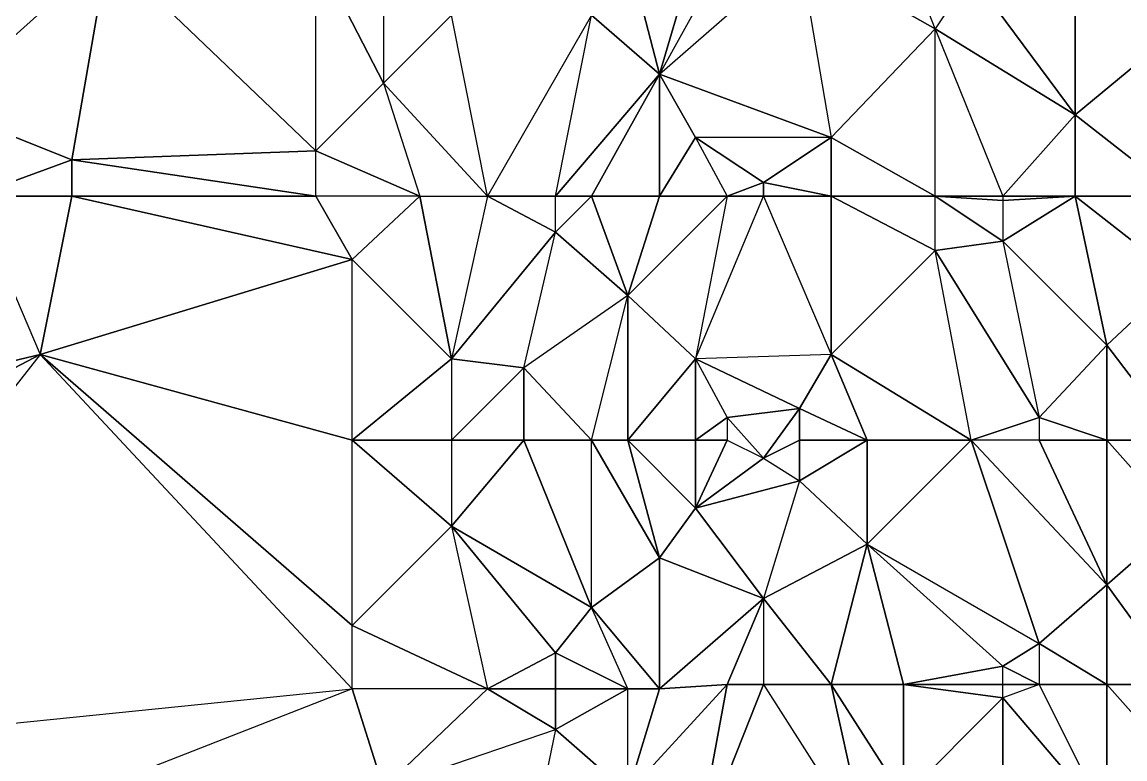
# Model space of a CAD drawing. Header units: metres. Extents: x 121.06818 to 121.07159, y 3.17836 to 3.18313.
# Drawn here: x 121.069416 to 121.06966, y 3.1789415 to 3.1791045 of the extents above; entities that cross this region are included whole.
import ezdxf

# ---------------------------------------------------------------- set-up
doc = ezdxf.new("R2010")
doc.units = ezdxf.units.M

msp = doc.modelspace()

# ---------------------------------------------------------------- linework, layer by layer
at = {"layer": 'DELAUNEY2359', "color": 252}
msp.add_3dface([(121.069351, 3.178903, 0.01005), (121.069496, 3.178935, 0.01005), (121.069489, 3.178957, 0.01005)], dxfattribs=at)
at = {"layer": 'DELAUNEY2360', "color": 252}
msp.add_3dface([(121.069527, 3.178914, 0.01006), (121.06955, 3.178934, 0.01008), (121.069534, 3.178948, 0.01007)], dxfattribs=at)
at = {"layer": 'DELAUNEY2362', "color": 252}
msp.add_3dface([(121.069603, 3.178922, 0.01012), (121.069611, 3.178933, 0.01013), (121.069595, 3.178958, 0.01012)], dxfattribs=at)
at = {"layer": 'DELAUNEY2363', "color": 252}
msp.add_3dface([(121.069611, 3.178933, 0.01013), (121.069633, 3.178921, 0.01015), (121.069633, 3.178955, 0.01015)], dxfattribs=at)
at = {"layer": 'DELAUNEY2368', "color": 252}
msp.add_3dface([(121.069527, 3.178914, 0.01006), (121.069496, 3.178935, 0.01005), (121.069534, 3.178948, 0.01007)], dxfattribs=at)
at = {"layer": 'DELAUNEY2369', "color": 252}
msp.add_3dface([(121.069565, 3.17892, 0.01009), (121.06955, 3.178934, 0.01008), (121.069572, 3.178958, 0.0101)], dxfattribs=at)
at = {"layer": 'DELAUNEY2384', "color": 252}
msp.add_3dface([(121.069351, 3.178903, 0.01005), (121.069351, 3.178943, 0.01005), (121.069489, 3.178957, 0.01005)], dxfattribs=at)
at = {"layer": 'DELAUNEY2385', "color": 252}
msp.add_3dface([(121.069489, 3.178957, 0.01005), (121.069496, 3.178935, 0.01005), (121.069519, 3.178957, 0.01006)], dxfattribs=at)
at = {"layer": 'DELAUNEY2386', "color": 252}
msp.add_3dface([(121.069656, 3.178928, 0.01017), (121.069672, 3.17894, 0.01018), (121.069656, 3.178958, 0.01017)], dxfattribs=at)
at = {"layer": 'DELAUNEY2399', "color": 252}
msp.add_3dface([(121.069351, 3.178943, 0.01005), (121.069489, 3.178957, 0.01005), (121.06942, 3.179031, 0.01004)], dxfattribs=at)
at = {"layer": 'DELAUNEY2400', "color": 252}
msp.add_3dface([(121.069633, 3.178921, 0.01015), (121.069656, 3.178928, 0.01017), (121.069633, 3.178955, 0.01015)], dxfattribs=at)
at = {"layer": 'DELAUNEY2430', "color": 252}
msp.add_3dface([(121.069496, 3.178935, 0.01005), (121.069534, 3.178948, 0.01007), (121.069519, 3.178957, 0.01006)], dxfattribs=at)
at = {"layer": 'DELAUNEY2431', "color": 252}
msp.add_3dface([(121.069534, 3.178948, 0.01007), (121.06955, 3.178934, 0.01008), (121.06955, 3.178957, 0.01008)], dxfattribs=at)
at = {"layer": 'DELAUNEY2432', "color": 252}
msp.add_3dface([(121.069603, 3.178922, 0.01012), (121.069565, 3.17892, 0.01009), (121.06958, 3.178958, 0.01011)], dxfattribs=at)
at = {"layer": 'DELAUNEY2448', "color": 252}
msp.add_3dface([(121.06958, 3.178958, 0.01011), (121.069565, 3.17892, 0.01009), (121.069572, 3.178958, 0.0101)], dxfattribs=at)
at = {"layer": 'DELAUNEY2449', "color": 252}
msp.add_3dface([(121.06958, 3.178958, 0.01011), (121.069603, 3.178922, 0.01012), (121.069595, 3.178958, 0.01012)], dxfattribs=at)
at = {"layer": 'DELAUNEY2456', "color": 252}
msp.add_3dface([(121.069519, 3.178957, 0.01006), (121.069534, 3.178948, 0.01007), (121.069534, 3.178957, 0.01007)], dxfattribs=at)
at = {"layer": 'DELAUNEY2457', "color": 252}
msp.add_3dface([(121.06958, 3.178958, 0.01011), (121.069595, 3.178958, 0.01012), (121.06958, 3.178977, 0.01011)], dxfattribs=at)
at = {"layer": 'DELAUNEY2458', "color": 252}
msp.add_3dface([(121.069611, 3.178933, 0.01013), (121.069633, 3.178955, 0.01015), (121.069611, 3.178958, 0.01013)], dxfattribs=at)
at = {"layer": 'DELAUNEY2459', "color": 252}
msp.add_3dface([(121.069633, 3.178955, 0.01015), (121.069656, 3.178928, 0.01017), (121.069641, 3.178958, 0.01016)], dxfattribs=at)
at = {"layer": 'DELAUNEY2474', "color": 252}
msp.add_3dface([(121.069572, 3.178958, 0.0101), (121.06955, 3.178934, 0.01008), (121.069557, 3.178957, 0.01009)], dxfattribs=at)
at = {"layer": 'DELAUNEY2475', "color": 252}
msp.add_3dface([(121.06958, 3.178958, 0.01011), (121.069572, 3.178958, 0.0101), (121.06958, 3.178977, 0.01011)], dxfattribs=at)
at = {"layer": 'DELAUNEY2476', "color": 252}
msp.add_3dface([(121.069595, 3.178958, 0.01012), (121.069611, 3.178933, 0.01013), (121.069611, 3.178958, 0.01013)], dxfattribs=at)
at = {"layer": 'DELAUNEY2477', "color": 252}
msp.add_3dface([(121.069641, 3.178958, 0.01016), (121.069633, 3.178955, 0.01015), (121.069633, 3.178958, 0.01015)], dxfattribs=at)
at = {"layer": 'DELAUNEY2478', "color": 252}
msp.add_3dface([(121.069641, 3.178958, 0.01016), (121.069656, 3.178928, 0.01017), (121.069656, 3.178958, 0.01017)], dxfattribs=at)
at = {"layer": 'DELAUNEY2497', "color": 252}
msp.add_3dface([(121.069557, 3.178957, 0.01009), (121.06955, 3.178934, 0.01008), (121.06955, 3.178957, 0.01008)], dxfattribs=at)
at = {"layer": 'DELAUNEY2511', "color": 252}
msp.add_3dface([(121.069534, 3.178948, 0.01007), (121.06955, 3.178957, 0.01008), (121.069534, 3.178957, 0.01007)], dxfattribs=at)
at = {"layer": 'DELAUNEY2512', "color": 252}
msp.add_3dface([(121.069572, 3.178958, 0.0101), (121.069557, 3.178957, 0.01009), (121.06958, 3.178977, 0.01011)], dxfattribs=at)
at = {"layer": 'DELAUNEY2513', "color": 252}
msp.add_3dface([(121.069595, 3.178958, 0.01012), (121.069611, 3.178958, 0.01013), (121.069603, 3.178989, 0.01013)], dxfattribs=at)
at = {"layer": 'DELAUNEY2514', "color": 252}
msp.add_3dface([(121.069641, 3.178958, 0.01016), (121.069656, 3.178958, 0.01017), (121.069641, 3.178967, 0.01016)], dxfattribs=at)
at = {"layer": 'DELAUNEY2515', "color": 252}
msp.add_3dface([(121.069656, 3.178958, 0.01017), (121.069672, 3.17894, 0.01018), (121.069672, 3.178958, 0.01018)], dxfattribs=at)
at = {"layer": 'DELAUNEY2525', "color": 252}
msp.add_3dface([(121.069557, 3.178957, 0.01009), (121.06955, 3.178957, 0.01008), (121.069542, 3.178975, 0.01008)], dxfattribs=at)
at = {"layer": 'DELAUNEY2526', "color": 252}
msp.add_3dface([(121.069611, 3.178958, 0.01013), (121.069633, 3.178955, 0.01015), (121.069633, 3.178958, 0.01015)], dxfattribs=at)
at = {"layer": 'DELAUNEY2533', "color": 252}
msp.add_3dface([(121.069656, 3.178958, 0.01017), (121.069672, 3.178958, 0.01018), (121.069656, 3.17898, 0.01017)], dxfattribs=at)
at = {"layer": 'DELAUNEY2544', "color": 252}
msp.add_3dface([(121.069519, 3.178957, 0.01006), (121.069489, 3.178957, 0.01005), (121.069489, 3.178971, 0.01005)], dxfattribs=at)
at = {"layer": 'DELAUNEY2545', "color": 252}
msp.add_3dface([(121.069519, 3.178957, 0.01006), (121.069534, 3.178957, 0.01007), (121.069534, 3.178965, 0.01007)], dxfattribs=at)
at = {"layer": 'DELAUNEY2556', "color": 252}
msp.add_3dface([(121.069534, 3.178957, 0.01007), (121.06955, 3.178957, 0.01008), (121.069534, 3.178965, 0.01007)], dxfattribs=at)
at = {"layer": 'DELAUNEY2557', "color": 252}
msp.add_3dface([(121.069611, 3.178958, 0.01013), (121.069633, 3.178958, 0.01015), (121.069633, 3.178962, 0.01015)], dxfattribs=at)
at = {"layer": 'DELAUNEY2570', "color": 252}
msp.add_3dface([(121.069641, 3.178958, 0.01016), (121.069633, 3.178958, 0.01015), (121.069633, 3.178962, 0.01015)], dxfattribs=at)
at = {"layer": 'DELAUNEY2579', "color": 252}
msp.add_3dface([(121.069519, 3.178957, 0.01006), (121.069534, 3.178965, 0.01007), (121.069511, 3.178993, 0.01006)], dxfattribs=at)
at = {"layer": 'DELAUNEY2580', "color": 252}
msp.add_3dface([(121.069611, 3.178958, 0.01013), (121.069633, 3.178962, 0.01015), (121.069603, 3.178989, 0.01013)], dxfattribs=at)
at = {"layer": 'DELAUNEY2581', "color": 252}
msp.add_3dface([(121.069641, 3.178958, 0.01016), (121.069633, 3.178962, 0.01015), (121.069641, 3.178967, 0.01016)], dxfattribs=at)
at = {"layer": 'DELAUNEY2593', "color": 252}
msp.add_3dface([(121.06942, 3.179031, 0.01004), (121.069351, 3.178943, 0.01005), (121.069344, 3.178991, 0.01005)], dxfattribs=at)
at = {"layer": 'DELAUNEY2594', "color": 252}
msp.add_3dface([(121.06942, 3.179031, 0.01004), (121.069489, 3.178957, 0.01005), (121.069489, 3.178971, 0.01005)], dxfattribs=at)
at = {"layer": 'DELAUNEY2595', "color": 252}
msp.add_3dface([(121.069534, 3.178965, 0.01007), (121.06955, 3.178957, 0.01008), (121.069542, 3.178975, 0.01008)], dxfattribs=at)
at = {"layer": 'DELAUNEY2596', "color": 252}
msp.add_3dface([(121.069641, 3.178967, 0.01016), (121.069633, 3.178962, 0.01015), (121.069603, 3.178989, 0.01013)], dxfattribs=at)
at = {"layer": 'DELAUNEY2608', "color": 252}
msp.add_3dface([(121.069641, 3.178967, 0.01016), (121.069656, 3.178958, 0.01017), (121.069656, 3.17898, 0.01017)], dxfattribs=at)
at = {"layer": 'DELAUNEY2620', "color": 252}
msp.add_3dface([(121.06942, 3.179031, 0.01004), (121.069489, 3.178971, 0.01005), (121.069489, 3.179012, 0.01005)], dxfattribs=at)
at = {"layer": 'DELAUNEY2621', "color": 252}
msp.add_3dface([(121.069519, 3.178957, 0.01006), (121.069489, 3.178971, 0.01005), (121.069511, 3.178993, 0.01006)], dxfattribs=at)
at = {"layer": 'DELAUNEY2622', "color": 252}
msp.add_3dface([(121.069534, 3.178965, 0.01007), (121.069542, 3.178975, 0.01008), (121.069511, 3.178993, 0.01006)], dxfattribs=at)
at = {"layer": 'DELAUNEY2623', "color": 252}
msp.add_3dface([(121.06958, 3.178977, 0.01011), (121.069595, 3.178958, 0.01012), (121.069603, 3.178989, 0.01013)], dxfattribs=at)
at = {"layer": 'DELAUNEY2637', "color": 252}
msp.add_3dface([(121.069641, 3.178967, 0.01016), (121.069656, 3.17898, 0.01017), (121.069626, 3.179012, 0.01015)], dxfattribs=at)
at = {"layer": 'DELAUNEY2638', "color": 252}
msp.add_3dface([(121.069656, 3.17898, 0.01017), (121.069672, 3.178958, 0.01018), (121.069672, 3.178994, 0.01018)], dxfattribs=at)
at = {"layer": 'DELAUNEY2653', "color": 252}
msp.add_3dface([(121.069557, 3.178957, 0.01009), (121.069542, 3.178975, 0.01008), (121.069557, 3.178986, 0.01009)], dxfattribs=at)
at = {"layer": 'DELAUNEY2654', "color": 252}
msp.add_3dface([(121.069557, 3.178957, 0.01009), (121.069557, 3.178986, 0.01009), (121.06958, 3.178977, 0.01011)], dxfattribs=at)
at = {"layer": 'DELAUNEY2665', "color": 252}
msp.add_3dface([(121.069511, 3.178993, 0.01006), (121.069489, 3.178971, 0.01005), (121.069489, 3.179012, 0.01005)], dxfattribs=at)
at = {"layer": 'DELAUNEY2666', "color": 252}
msp.add_3dface([(121.069557, 3.178986, 0.01009), (121.069542, 3.178975, 0.01008), (121.069542, 3.179012, 0.01008)], dxfattribs=at)
at = {"layer": 'DELAUNEY2667', "color": 252}
msp.add_3dface([(121.06958, 3.178977, 0.01011), (121.069557, 3.178986, 0.01009), (121.069565, 3.178997, 0.0101)], dxfattribs=at)
at = {"layer": 'DELAUNEY2668', "color": 252}
msp.add_3dface([(121.06958, 3.178977, 0.01011), (121.069603, 3.178989, 0.01013), (121.069588, 3.179003, 0.01012)], dxfattribs=at)
at = {"layer": 'DELAUNEY2675', "color": 252}
msp.add_3dface([(121.06942, 3.179031, 0.01004), (121.069344, 3.178991, 0.01005), (121.069336, 3.179011, 0.01005)], dxfattribs=at)
at = {"layer": 'DELAUNEY2676', "color": 252}
msp.add_3dface([(121.069656, 3.17898, 0.01017), (121.069672, 3.178994, 0.01018), (121.069656, 3.179012, 0.01017)], dxfattribs=at)
at = {"layer": 'DELAUNEY2697', "color": 252}
msp.add_3dface([(121.069511, 3.178993, 0.01006), (121.069542, 3.178975, 0.01008), (121.069527, 3.179012, 0.01007)], dxfattribs=at)
at = {"layer": 'DELAUNEY2711', "color": 252}
msp.add_3dface([(121.069603, 3.178989, 0.01013), (121.069641, 3.178967, 0.01016), (121.069626, 3.179012, 0.01015)], dxfattribs=at)
at = {"layer": 'DELAUNEY2726', "color": 252}
msp.add_3dface([(121.069565, 3.178997, 0.0101), (121.069557, 3.178986, 0.01009), (121.06955, 3.179012, 0.01009)], dxfattribs=at)
at = {"layer": 'DELAUNEY2727', "color": 252}
msp.add_3dface([(121.06958, 3.178977, 0.01011), (121.069565, 3.178997, 0.0101), (121.069588, 3.179003, 0.01012)], dxfattribs=at)
at = {"layer": 'DELAUNEY2739', "color": 252}
msp.add_3dface([(121.069603, 3.178989, 0.01013), (121.069626, 3.179012, 0.01015), (121.069603, 3.179012, 0.01013)], dxfattribs=at)
at = {"layer": 'DELAUNEY2748', "color": 252}
msp.add_3dface([(121.06942, 3.179031, 0.01004), (121.069489, 3.179012, 0.01005), (121.069489, 3.179052, 0.01005)], dxfattribs=at)
at = {"layer": 'DELAUNEY2749', "color": 252}
msp.add_3dface([(121.069588, 3.179003, 0.01012), (121.069603, 3.178989, 0.01013), (121.069603, 3.179012, 0.01013)], dxfattribs=at)
at = {"layer": 'DELAUNEY2750', "color": 252}
msp.add_3dface([(121.069626, 3.179012, 0.01015), (121.069656, 3.17898, 0.01017), (121.069641, 3.179012, 0.01016)], dxfattribs=at)
at = {"layer": 'DELAUNEY2751', "color": 252}
msp.add_3dface([(121.069641, 3.179012, 0.01016), (121.069626, 3.179012, 0.01015), (121.069641, 3.179017, 0.01016)], dxfattribs=at)
at = {"layer": 'DELAUNEY2752', "color": 252}
msp.add_3dface([(121.069641, 3.179012, 0.01016), (121.069656, 3.17898, 0.01017), (121.069656, 3.179012, 0.01017)], dxfattribs=at)
at = {"layer": 'DELAUNEY2767', "color": 252}
msp.add_3dface([(121.069511, 3.178993, 0.01006), (121.069489, 3.179012, 0.01005), (121.069511, 3.179012, 0.01006)], dxfattribs=at)
at = {"layer": 'DELAUNEY2768', "color": 252}
msp.add_3dface([(121.069511, 3.178993, 0.01006), (121.069527, 3.179012, 0.01007), (121.069511, 3.179012, 0.01006)], dxfattribs=at)
at = {"layer": 'DELAUNEY2769', "color": 252}
msp.add_3dface([(121.069527, 3.179012, 0.01007), (121.069542, 3.178975, 0.01008), (121.069542, 3.179012, 0.01008)], dxfattribs=at)
at = {"layer": 'DELAUNEY2770', "color": 252}
msp.add_3dface([(121.069588, 3.179003, 0.01012), (121.069565, 3.178997, 0.0101), (121.06958, 3.179008, 0.01011)], dxfattribs=at)
at = {"layer": 'DELAUNEY2784', "color": 252}
msp.add_3dface([(121.069527, 3.179012, 0.01007), (121.069542, 3.179012, 0.01008), (121.069527, 3.179028, 0.01007)], dxfattribs=at)
at = {"layer": 'DELAUNEY2785', "color": 252}
msp.add_3dface([(121.069557, 3.178986, 0.01009), (121.069542, 3.179012, 0.01008), (121.06955, 3.179012, 0.01009)], dxfattribs=at)
at = {"layer": 'DELAUNEY2786', "color": 252}
msp.add_3dface([(121.06958, 3.179008, 0.01011), (121.069565, 3.178997, 0.0101), (121.069572, 3.179012, 0.01011)], dxfattribs=at)
at = {"layer": 'DELAUNEY2800', "color": 252}
msp.add_3dface([(121.06955, 3.179012, 0.01009), (121.069542, 3.179012, 0.01008), (121.06955, 3.179044, 0.01009)], dxfattribs=at)
at = {"layer": 'DELAUNEY2801', "color": 252}
msp.add_3dface([(121.06958, 3.179008, 0.01011), (121.069588, 3.179003, 0.01012), (121.069588, 3.179012, 0.01012)], dxfattribs=at)
at = {"layer": 'DELAUNEY2802', "color": 252}
msp.add_3dface([(121.069641, 3.179012, 0.01016), (121.069656, 3.179012, 0.01017), (121.069641, 3.179017, 0.01016)], dxfattribs=at)
at = {"layer": 'DELAUNEY2803', "color": 252}
msp.add_3dface([(121.069656, 3.179012, 0.01017), (121.069672, 3.178994, 0.01018), (121.069672, 3.179012, 0.01018)], dxfattribs=at)
at = {"layer": 'DELAUNEY2810', "color": 252}
msp.add_3dface([(121.069565, 3.178997, 0.0101), (121.06955, 3.179012, 0.01009), (121.069565, 3.179012, 0.0101)], dxfattribs=at)
at = {"layer": 'DELAUNEY2822', "color": 252}
msp.add_3dface([(121.069511, 3.179012, 0.01006), (121.069489, 3.179012, 0.01005), (121.069511, 3.17903, 0.01006)], dxfattribs=at)
at = {"layer": 'DELAUNEY2823', "color": 252}
msp.add_3dface([(121.069572, 3.179012, 0.01011), (121.069565, 3.178997, 0.0101), (121.069565, 3.179012, 0.0101)], dxfattribs=at)
at = {"layer": 'DELAUNEY2824', "color": 252}
msp.add_3dface([(121.069588, 3.179003, 0.01012), (121.069603, 3.179012, 0.01013), (121.069588, 3.179012, 0.01012)], dxfattribs=at)
at = {"layer": 'DELAUNEY2825', "color": 252}
msp.add_3dface([(121.069603, 3.179012, 0.01013), (121.069626, 3.179012, 0.01015), (121.069595, 3.179031, 0.01013)], dxfattribs=at)
at = {"layer": 'DELAUNEY2826', "color": 252}
msp.add_3dface([(121.069656, 3.179012, 0.01017), (121.069672, 3.179012, 0.01018), (121.069656, 3.179033, 0.01017)], dxfattribs=at)
at = {"layer": 'DELAUNEY2832', "color": 252}
msp.add_3dface([(121.069511, 3.179012, 0.01006), (121.069527, 3.179012, 0.01007), (121.069527, 3.179028, 0.01007)], dxfattribs=at)
at = {"layer": 'DELAUNEY2833', "color": 252}
msp.add_3dface([(121.069572, 3.179012, 0.01011), (121.06958, 3.179008, 0.01011), (121.069572, 3.179017, 0.01011)], dxfattribs=at)
at = {"layer": 'DELAUNEY2848', "color": 252}
msp.add_3dface([(121.069565, 3.179012, 0.0101), (121.06955, 3.179012, 0.01009), (121.069565, 3.17903, 0.0101)], dxfattribs=at)
at = {"layer": 'DELAUNEY2849', "color": 252}
msp.add_3dface([(121.069572, 3.179012, 0.01011), (121.069565, 3.179012, 0.0101), (121.069572, 3.179017, 0.01011)], dxfattribs=at)
at = {"layer": 'DELAUNEY2850', "color": 252}
msp.add_3dface([(121.06958, 3.179008, 0.01011), (121.069588, 3.179012, 0.01012), (121.069588, 3.179019, 0.01012)], dxfattribs=at)
at = {"layer": 'DELAUNEY2860', "color": 252}
msp.add_3dface([(121.069588, 3.179012, 0.01012), (121.069603, 3.179012, 0.01013), (121.069588, 3.179019, 0.01012)], dxfattribs=at)
at = {"layer": 'DELAUNEY2881', "color": 252}
msp.add_3dface([(121.069572, 3.179017, 0.01011), (121.069565, 3.179012, 0.0101), (121.069565, 3.17903, 0.0101)], dxfattribs=at)
at = {"layer": 'DELAUNEY2882', "color": 252}
msp.add_3dface([(121.069572, 3.179017, 0.01011), (121.06958, 3.179008, 0.01011), (121.069588, 3.179019, 0.01012)], dxfattribs=at)
at = {"layer": 'DELAUNEY2883', "color": 252}
msp.add_3dface([(121.069641, 3.179017, 0.01016), (121.069626, 3.179012, 0.01015), (121.069618, 3.179054, 0.01015)], dxfattribs=at)
at = {"layer": 'DELAUNEY2895', "color": 252}
msp.add_3dface([(121.06942, 3.179031, 0.01004), (121.069336, 3.179011, 0.01005), (121.069405, 3.179066, 0.01004)], dxfattribs=at)
at = {"layer": 'DELAUNEY2896', "color": 252}
msp.add_3dface([(121.069572, 3.179017, 0.01011), (121.069588, 3.179019, 0.01012), (121.069565, 3.17903, 0.0101)], dxfattribs=at)
at = {"layer": 'DELAUNEY2897', "color": 252}
msp.add_3dface([(121.069588, 3.179019, 0.01012), (121.069603, 3.179012, 0.01013), (121.069595, 3.179031, 0.01013)], dxfattribs=at)
at = {"layer": 'DELAUNEY2898', "color": 252}
msp.add_3dface([(121.069641, 3.179017, 0.01016), (121.069656, 3.179012, 0.01017), (121.069656, 3.179033, 0.01017)], dxfattribs=at)
at = {"layer": 'DELAUNEY2908', "color": 252}
msp.add_3dface([(121.069511, 3.179012, 0.01006), (121.069527, 3.179028, 0.01007), (121.069511, 3.17903, 0.01006)], dxfattribs=at)
at = {"layer": 'DELAUNEY2909', "color": 252}
msp.add_3dface([(121.069527, 3.179028, 0.01007), (121.069542, 3.179012, 0.01008), (121.06955, 3.179044, 0.01009)], dxfattribs=at)
at = {"layer": 'DELAUNEY2920', "color": 252}
msp.add_3dface([(121.069511, 3.17903, 0.01006), (121.069489, 3.179012, 0.01005), (121.069489, 3.179052, 0.01005)], dxfattribs=at)
at = {"layer": 'DELAUNEY2921', "color": 252}
msp.add_3dface([(121.069565, 3.17903, 0.0101), (121.06955, 3.179012, 0.01009), (121.06955, 3.179044, 0.01009)], dxfattribs=at)
at = {"layer": 'DELAUNEY2922', "color": 252}
msp.add_3dface([(121.069588, 3.179019, 0.01012), (121.069595, 3.179031, 0.01013), (121.069565, 3.17903, 0.0101)], dxfattribs=at)
at = {"layer": 'DELAUNEY2923', "color": 252}
msp.add_3dface([(121.069641, 3.179017, 0.01016), (121.069656, 3.179033, 0.01017), (121.069633, 3.179056, 0.01016)], dxfattribs=at)
at = {"layer": 'DELAUNEY2924', "color": 252}
msp.add_3dface([(121.069656, 3.179033, 0.01017), (121.069672, 3.179012, 0.01018), (121.069672, 3.179048, 0.01018)], dxfattribs=at)
at = {"layer": 'DELAUNEY2936', "color": 252}
msp.add_3dface([(121.069511, 3.17903, 0.01006), (121.069527, 3.179028, 0.01007), (121.069534, 3.179058, 0.01008)], dxfattribs=at)
at = {"layer": 'DELAUNEY2956', "color": 252}
msp.add_3dface([(121.06955, 3.179044, 0.01009), (121.069527, 3.179028, 0.01007), (121.069534, 3.179058, 0.01008)], dxfattribs=at)
at = {"layer": 'DELAUNEY2957', "color": 252}
msp.add_3dface([(121.069565, 3.17903, 0.0101), (121.06955, 3.179044, 0.01009), (121.069572, 3.179066, 0.01011)], dxfattribs=at)
at = {"layer": 'DELAUNEY2958', "color": 252}
msp.add_3dface([(121.069595, 3.179031, 0.01013), (121.069626, 3.179012, 0.01015), (121.069618, 3.179054, 0.01015)], dxfattribs=at)
at = {"layer": 'DELAUNEY2967', "color": 252}
msp.add_3dface([(121.06942, 3.179031, 0.01004), (121.069489, 3.179052, 0.01005), (121.069427, 3.179066, 0.01004)], dxfattribs=at)
at = {"layer": 'DELAUNEY2968', "color": 252}
msp.add_3dface([(121.069595, 3.179031, 0.01013), (121.069565, 3.17903, 0.0101), (121.06958, 3.179066, 0.01012)], dxfattribs=at)
at = {"layer": 'DELAUNEY2969', "color": 252}
msp.add_3dface([(121.069595, 3.179031, 0.01013), (121.069618, 3.179054, 0.01015), (121.069595, 3.179066, 0.01013)], dxfattribs=at)
at = {"layer": 'DELAUNEY2970', "color": 252}
msp.add_3dface([(121.069656, 3.179033, 0.01017), (121.069672, 3.179048, 0.01018), (121.069649, 3.179066, 0.01017)], dxfattribs=at)
at = {"layer": 'DELAUNEY2982', "color": 252}
msp.add_3dface([(121.069405, 3.179066, 0.01004), (121.06942, 3.179031, 0.01004), (121.069427, 3.179066, 0.01004)], dxfattribs=at)
at = {"layer": 'DELAUNEY2983', "color": 252}
msp.add_3dface([(121.069511, 3.17903, 0.01006), (121.069489, 3.179052, 0.01005), (121.069504, 3.179066, 0.01006)], dxfattribs=at)
at = {"layer": 'DELAUNEY2984', "color": 252}
msp.add_3dface([(121.069641, 3.179017, 0.01016), (121.069618, 3.179054, 0.01015), (121.069633, 3.179056, 0.01016)], dxfattribs=at)
at = {"layer": 'DELAUNEY2995', "color": 252}
msp.add_3dface([(121.069633, 3.179056, 0.01016), (121.069618, 3.179054, 0.01015), (121.069618, 3.179066, 0.01015)], dxfattribs=at)
at = {"layer": 'DELAUNEY3008', "color": 252}
msp.add_3dface([(121.069633, 3.179056, 0.01016), (121.069656, 3.179033, 0.01017), (121.069649, 3.179066, 0.01017)], dxfattribs=at)
at = {"layer": 'DELAUNEY3024', "color": 252}
msp.add_3dface([(121.069427, 3.179066, 0.01004), (121.069489, 3.179052, 0.01005), (121.069481, 3.179066, 0.01005)], dxfattribs=at)
at = {"layer": 'DELAUNEY3025', "color": 252}
msp.add_3dface([(121.069427, 3.179066, 0.01004), (121.069481, 3.179066, 0.01005), (121.069427, 3.179074, 0.01004)], dxfattribs=at)
at = {"layer": 'DELAUNEY3026', "color": 252}
msp.add_3dface([(121.069481, 3.179066, 0.01005), (121.069489, 3.179052, 0.01005), (121.069504, 3.179066, 0.01006)], dxfattribs=at)
at = {"layer": 'DELAUNEY3027', "color": 252}
msp.add_3dface([(121.06955, 3.179044, 0.01009), (121.069534, 3.179058, 0.01008), (121.069542, 3.179066, 0.01009)], dxfattribs=at)
at = {"layer": 'DELAUNEY3036', "color": 252}
msp.add_3dface([(121.069511, 3.17903, 0.01006), (121.069534, 3.179058, 0.01008), (121.069519, 3.179066, 0.01007)], dxfattribs=at)
at = {"layer": 'DELAUNEY3037', "color": 252}
msp.add_3dface([(121.069572, 3.179066, 0.01011), (121.069565, 3.17903, 0.0101), (121.06958, 3.179066, 0.01012)], dxfattribs=at)
at = {"layer": 'DELAUNEY3038', "color": 252}
msp.add_3dface([(121.06958, 3.179066, 0.01012), (121.069595, 3.179031, 0.01013), (121.069595, 3.179066, 0.01013)], dxfattribs=at)
at = {"layer": 'DELAUNEY3051', "color": 252}
msp.add_3dface([(121.069511, 3.17903, 0.01006), (121.069504, 3.179066, 0.01006), (121.069519, 3.179066, 0.01007)], dxfattribs=at)
at = {"layer": 'DELAUNEY3052', "color": 252}
msp.add_3dface([(121.069572, 3.179066, 0.01011), (121.06955, 3.179044, 0.01009), (121.069557, 3.179066, 0.0101)], dxfattribs=at)
at = {"layer": 'DELAUNEY3053', "color": 252}
msp.add_3dface([(121.069572, 3.179066, 0.01011), (121.06958, 3.179066, 0.01012), (121.06958, 3.179069, 0.01012)], dxfattribs=at)
at = {"layer": 'DELAUNEY3062', "color": 252}
msp.add_3dface([(121.069504, 3.179066, 0.01006), (121.069519, 3.179066, 0.01007), (121.069496, 3.179091, 0.01006)], dxfattribs=at)
at = {"layer": 'DELAUNEY3063', "color": 252}
msp.add_3dface([(121.069519, 3.179066, 0.01007), (121.069534, 3.179058, 0.01008), (121.069534, 3.179066, 0.01008)], dxfattribs=at)
at = {"layer": 'DELAUNEY3064', "color": 252}
msp.add_3dface([(121.069557, 3.179066, 0.0101), (121.06955, 3.179044, 0.01009), (121.069542, 3.179066, 0.01009)], dxfattribs=at)
at = {"layer": 'DELAUNEY3065', "color": 252}
msp.add_3dface([(121.06958, 3.179066, 0.01012), (121.069595, 3.179066, 0.01013), (121.06958, 3.179069, 0.01012)], dxfattribs=at)
at = {"layer": 'DELAUNEY3066', "color": 252}
msp.add_3dface([(121.069595, 3.179066, 0.01013), (121.069618, 3.179054, 0.01015), (121.069618, 3.179066, 0.01015)], dxfattribs=at)
at = {"layer": 'DELAUNEY3067', "color": 252}
msp.add_3dface([(121.069633, 3.179056, 0.01016), (121.069649, 3.179066, 0.01017), (121.069633, 3.179065, 0.01016)], dxfattribs=at)
at = {"layer": 'DELAUNEY3068', "color": 252}
msp.add_3dface([(121.069649, 3.179066, 0.01017), (121.069672, 3.179048, 0.01018), (121.069672, 3.179066, 0.01018)], dxfattribs=at)
at = {"layer": 'DELAUNEY3082', "color": 252}
msp.add_3dface([(121.069405, 3.179066, 0.01004), (121.069427, 3.179066, 0.01004), (121.069427, 3.179074, 0.01004)], dxfattribs=at)
at = {"layer": 'DELAUNEY3083', "color": 252}
msp.add_3dface([(121.069572, 3.179066, 0.01011), (121.069557, 3.179066, 0.0101), (121.069565, 3.179079, 0.01011)], dxfattribs=at)
at = {"layer": 'DELAUNEY3094', "color": 252}
msp.add_3dface([(121.069542, 3.179066, 0.01009), (121.069534, 3.179058, 0.01008), (121.069534, 3.179066, 0.01008)], dxfattribs=at)
at = {"layer": 'DELAUNEY3105', "color": 252}
msp.add_3dface([(121.069557, 3.179066, 0.0101), (121.069542, 3.179066, 0.01009), (121.069557, 3.179093, 0.0101)], dxfattribs=at)
at = {"layer": 'DELAUNEY3118', "color": 252}
msp.add_3dface([(121.069595, 3.179066, 0.01013), (121.069618, 3.179066, 0.01015), (121.069595, 3.179079, 0.01013)], dxfattribs=at)
at = {"layer": 'DELAUNEY3119', "color": 252}
msp.add_3dface([(121.069633, 3.179056, 0.01016), (121.069618, 3.179066, 0.01015), (121.069633, 3.179065, 0.01016)], dxfattribs=at)
at = {"layer": 'DELAUNEY3120', "color": 252}
msp.add_3dface([(121.069649, 3.179066, 0.01017), (121.069672, 3.179066, 0.01018), (121.069649, 3.179084, 0.01017)], dxfattribs=at)
at = {"layer": 'DELAUNEY3132', "color": 252}
msp.add_3dface([(121.069397, 3.179086, 0.01004), (121.069405, 3.179066, 0.01004), (121.069427, 3.179074, 0.01004)], dxfattribs=at)
at = {"layer": 'DELAUNEY3133', "color": 252}
msp.add_3dface([(121.069519, 3.179066, 0.01007), (121.069534, 3.179066, 0.01008), (121.069542, 3.179106, 0.01009)], dxfattribs=at)
at = {"layer": 'DELAUNEY3134', "color": 252}
msp.add_3dface([(121.069633, 3.179065, 0.01016), (121.069618, 3.179066, 0.01015), (121.069633, 3.179066, 0.01016)], dxfattribs=at)
at = {"layer": 'DELAUNEY3135', "color": 252}
msp.add_3dface([(121.069633, 3.179065, 0.01016), (121.069649, 3.179066, 0.01017), (121.069633, 3.179066, 0.01016)], dxfattribs=at)
at = {"layer": 'DELAUNEY3149', "color": 252}
msp.add_3dface([(121.069504, 3.179066, 0.01006), (121.069481, 3.179066, 0.01005), (121.069481, 3.179076, 0.01005)], dxfattribs=at)
at = {"layer": 'DELAUNEY3150', "color": 252}
msp.add_3dface([(121.069542, 3.179066, 0.01009), (121.069534, 3.179066, 0.01008), (121.069557, 3.179093, 0.0101)], dxfattribs=at)
at = {"layer": 'DELAUNEY3151', "color": 252}
msp.add_3dface([(121.069633, 3.179066, 0.01016), (121.069618, 3.179066, 0.01015), (121.069618, 3.179103, 0.01015)], dxfattribs=at)
at = {"layer": 'DELAUNEY3170', "color": 252}
msp.add_3dface([(121.069572, 3.179066, 0.01011), (121.06958, 3.179069, 0.01012), (121.069565, 3.179079, 0.01011)], dxfattribs=at)
at = {"layer": 'DELAUNEY3171', "color": 252}
msp.add_3dface([(121.069633, 3.179066, 0.01016), (121.069649, 3.179066, 0.01017), (121.069649, 3.179084, 0.01017)], dxfattribs=at)
at = {"layer": 'DELAUNEY3183', "color": 252}
msp.add_3dface([(121.069565, 3.179079, 0.01011), (121.069557, 3.179066, 0.0101), (121.069557, 3.179093, 0.0101)], dxfattribs=at)
at = {"layer": 'DELAUNEY3184', "color": 252}
msp.add_3dface([(121.06958, 3.179069, 0.01012), (121.069595, 3.179066, 0.01013), (121.069595, 3.179079, 0.01013)], dxfattribs=at)
at = {"layer": 'DELAUNEY3193', "color": 252}
msp.add_3dface([(121.069427, 3.179074, 0.01004), (121.069481, 3.179066, 0.01005), (121.069481, 3.179076, 0.01005)], dxfattribs=at)
at = {"layer": 'DELAUNEY3194', "color": 252}
msp.add_3dface([(121.069427, 3.179074, 0.01004), (121.069481, 3.179076, 0.01005), (121.069435, 3.17912, 0.01004)], dxfattribs=at)
at = {"layer": 'DELAUNEY3195', "color": 252}
msp.add_3dface([(121.069504, 3.179066, 0.01006), (121.069481, 3.179076, 0.01005), (121.069496, 3.179091, 0.01006)], dxfattribs=at)
at = {"layer": 'DELAUNEY3196', "color": 252}
msp.add_3dface([(121.06958, 3.179069, 0.01012), (121.069595, 3.179079, 0.01013), (121.069565, 3.179079, 0.01011)], dxfattribs=at)
at = {"layer": 'DELAUNEY3210', "color": 252}
msp.add_3dface([(121.069595, 3.179079, 0.01013), (121.069618, 3.179066, 0.01015), (121.069618, 3.179103, 0.01015)], dxfattribs=at)
at = {"layer": 'DELAUNEY3211', "color": 252}
msp.add_3dface([(121.069633, 3.179066, 0.01016), (121.069649, 3.179084, 0.01017), (121.069618, 3.179103, 0.01015)], dxfattribs=at)
at = {"layer": 'DELAUNEY3219', "color": 252}
msp.add_3dface([(121.069496, 3.179091, 0.01006), (121.069481, 3.179076, 0.01005), (121.069481, 3.17912, 0.01005)], dxfattribs=at)
at = {"layer": 'DELAUNEY3220', "color": 252}
msp.add_3dface([(121.069649, 3.179084, 0.01017), (121.069672, 3.179066, 0.01018), (121.069672, 3.179103, 0.01018)], dxfattribs=at)
at = {"layer": 'DELAUNEY3233', "color": 252}
msp.add_3dface([(121.069397, 3.179086, 0.01004), (121.069427, 3.179074, 0.01004), (121.069435, 3.17912, 0.01004)], dxfattribs=at)
at = {"layer": 'DELAUNEY3234', "color": 252}
msp.add_3dface([(121.069565, 3.179079, 0.01011), (121.069557, 3.179093, 0.0101), (121.069595, 3.179079, 0.01013)], dxfattribs=at)
at = {"layer": 'DELAUNEY3245', "color": 252}
msp.add_3dface([(121.069496, 3.179091, 0.01006), (121.069519, 3.179066, 0.01007), (121.069511, 3.179106, 0.01007)], dxfattribs=at)
at = {"layer": 'DELAUNEY3246', "color": 252}
msp.add_3dface([(121.069557, 3.179093, 0.0101), (121.069534, 3.179066, 0.01008), (121.069542, 3.179106, 0.01009)], dxfattribs=at)
at = {"layer": 'DELAUNEY3247', "color": 252}
msp.add_3dface([(121.069595, 3.179079, 0.01013), (121.069618, 3.179103, 0.01015), (121.069588, 3.17912, 0.01013)], dxfattribs=at)
at = {"layer": 'DELAUNEY3248', "color": 252}
msp.add_3dface([(121.069649, 3.179084, 0.01017), (121.069672, 3.179103, 0.01018), (121.069649, 3.179121, 0.01017)], dxfattribs=at)
at = {"layer": 'DELAUNEY3256', "color": 252}
msp.add_3dface([(121.069496, 3.179091, 0.01006), (121.069511, 3.179106, 0.01007), (121.069496, 3.17912, 0.01006)], dxfattribs=at)
at = {"layer": 'DELAUNEY3257', "color": 252}
msp.add_3dface([(121.069519, 3.179066, 0.01007), (121.069511, 3.179106, 0.01007), (121.069542, 3.179106, 0.01009)], dxfattribs=at)
at = {"layer": 'DELAUNEY3265', "color": 252}
msp.add_3dface([(121.069557, 3.179093, 0.0101), (121.069542, 3.179106, 0.01009), (121.06955, 3.17912, 0.0101)], dxfattribs=at)
at = {"layer": 'DELAUNEY3266', "color": 252}
msp.add_3dface([(121.069618, 3.179103, 0.01015), (121.069649, 3.179084, 0.01017), (121.069626, 3.179115, 0.01016)], dxfattribs=at)
at = {"layer": 'DELAUNEY3297', "color": 252}
msp.add_3dface([(121.069435, 3.17912, 0.01004), (121.069481, 3.179076, 0.01005), (121.069481, 3.17912, 0.01005)], dxfattribs=at)
at = {"layer": 'DELAUNEY3315', "color": 252}
msp.add_3dface([(121.069389, 3.17912, 0.01004), (121.069397, 3.179086, 0.01004), (121.069435, 3.17912, 0.01004)], dxfattribs=at)
at = {"layer": 'DELAUNEY3334', "color": 252}
msp.add_3dface([(121.069496, 3.179091, 0.01006), (121.069481, 3.17912, 0.01005), (121.069496, 3.17912, 0.01006)], dxfattribs=at)
at = {"layer": 'DELAUNEY3335', "color": 252}
msp.add_3dface([(121.069572, 3.17912, 0.01012), (121.069557, 3.179093, 0.0101), (121.069588, 3.17912, 0.01013)], dxfattribs=at)
at = {"layer": 'DELAUNEY3336', "color": 252}
msp.add_3dface([(121.069572, 3.17912, 0.01012), (121.069557, 3.179093, 0.0101), (121.069565, 3.17912, 0.01011)], dxfattribs=at)
at = {"layer": 'DELAUNEY3337', "color": 252}
msp.add_3dface([(121.069595, 3.179079, 0.01013), (121.069557, 3.179093, 0.0101), (121.069588, 3.17912, 0.01013)], dxfattribs=at)
at = {"layer": 'DELAUNEY3348', "color": 252}
msp.add_3dface([(121.069626, 3.179115, 0.01016), (121.069618, 3.179103, 0.01015), (121.069611, 3.179121, 0.01015)], dxfattribs=at)
at = {"layer": 'DELAUNEY3349', "color": 252}
msp.add_3dface([(121.069626, 3.179115, 0.01016), (121.069649, 3.179084, 0.01017), (121.069649, 3.179121, 0.01017)], dxfattribs=at)
at = {"layer": 'DELAUNEY3360', "color": 252}
msp.add_3dface([(121.069588, 3.17912, 0.01013), (121.069618, 3.179103, 0.01015), (121.069611, 3.179121, 0.01015)], dxfattribs=at)
at = {"layer": 'DELAUNEY3372', "color": 252}
msp.add_3dface([(121.069565, 3.17912, 0.01011), (121.069557, 3.179093, 0.0101), (121.06955, 3.17912, 0.0101)], dxfattribs=at)
at = {"layer": 'DELAUNEY3374', "color": 252}
msp.add_3dface([(121.069649, 3.179121, 0.01017), (121.069672, 3.179103, 0.01018), (121.069664, 3.179121, 0.01018)], dxfattribs=at)

doc.saveas('drawing.dxf')
